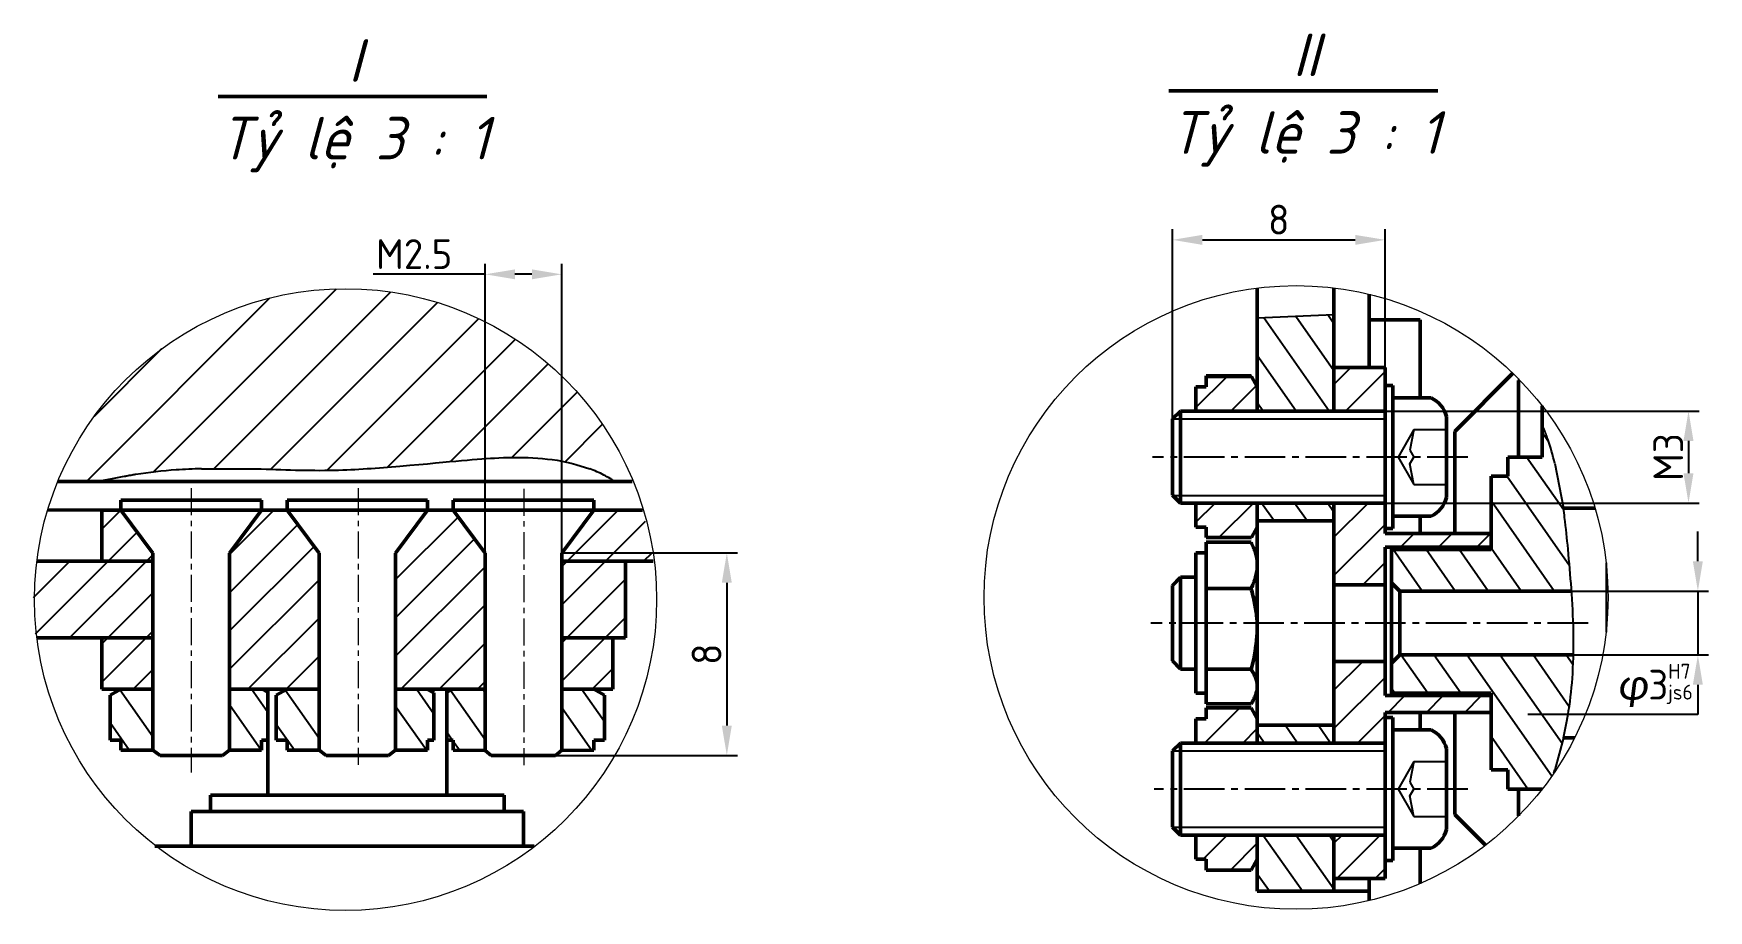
# Model space of a CAD drawing. Header units: millimetres. Extents: x 1895 to 3084, y 1125 to 1966.
# Drawn here: x 2509.4 to 2706, y 1430.8 to 1533.8 of the extents above; entities that cross this region are included whole.
import ezdxf

# ---------------------------------------------------------------- set-up
doc = ezdxf.new("R2010")
doc.units = ezdxf.units.MM
doc.header["$LTSCALE"] = 0.25
doc.linetypes.add('CENTER2', pattern=[28.575, 19.05, -3.175, 3.175, -3.175])
doc.linetypes.add('CENTERX2', pattern=[20.32, 12.7, -2.54, 2.54, -2.54])
doc.layers.get('0').update_dxf_attribs({"lineweight": 25})
doc.layers.get('DEFPOINTS').update_dxf_attribs({"color": 6, "lineweight": 25})
for name, color, linetype, lineweight in [('CB', 171, 'Continuous', 50), ('Duong_manh', 3, 'Continuous', 25), ('net dam', 7, 'Continuous', 50), ('TAM', 1, 'CENTER2', 25)]:
    doc.layers.add(name, color=color, linetype=linetype, lineweight=lineweight)
doc.styles.add('Sample', font='', dxfattribs={"height": 3.5})
doc.styles.get("Standard").update_dxf_attribs({"font": 'arial.ttf'})
doc.styles.add('TCVN', font='', dxfattribs={"height": 3.5})
doc.styles.get('Sample').set_extended_font_data('TCVN 7284', italic=True)
doc.styles.get('TCVN').set_extended_font_data('TCVN 7284', italic=True)
doc.dimstyles.new('ISO_35', dxfattribs={"dimtxt": 3.5, "dimasz": 3.5, "dimexe": 1.25, "dimexo": 0, "dimtad": 1, "dimtoh": 1, "dimtxsty": 'Sample', "dimcen": 0, "dimclrd": 3, "dimclre": 3, "dimclrt": 2, "dimadec": 0, "dimazin": 0, "dimtfac": 1, "dimtmove": 0, "dimatfit": 3, "dimfxl": 1, "dimlwd": 25, "dimlwe": 25, "dimarcsym": 0})
pattern_1 = [(125, (-20.588, -49.5543), (-2.6008077, -1.8211052), [])]
pattern_2 = [(45, (-20.588, -49.5543), (-2.245064, 2.245064), [])]
pattern_3 = [(45, (-127.9742, 172.7575), (-2.245064, 2.245064), [])]

# ---------------------------------------------------------------- blocks, each defined once
blk = doc.blocks.new('*D177')
at = {"layer": 'DEFPOINTS', "color": 0, "transparency": 16777216}
for p in [(2668.04, 1489.45), (2668.04, 1478.65), (2703.67, 1478.65)]:
    blk.add_point(p, dxfattribs=at)
at = {"layer": 'Duong_manh', "color": 3, "linetype": 'Continuous', "lineweight": 25, "transparency": 16777216}
for p, q in [((2668.04, 1489.45), (2704.92, 1489.45)), ((2703.67, 1485.95), (2703.67, 1482.15)), ((2668.04, 1478.65), (2704.92, 1478.65))]:
    blk.add_line(p, q, dxfattribs=at)
at = {"layer": 'Duong_manh', "color": 3, "transparency": 16777216}
for points in [[(2703.08, 1485.95), (2704.25, 1485.95), (2703.67, 1489.45)], [(2703.08, 1482.15), (2704.25, 1482.15), (2703.67, 1478.65)]]:
    blk.add_solid(points, dxfattribs=at)
at = {"layer": 'Duong_manh', "color": 2, "transparency": 16777216, "insert": (2701.29, 1484.05), "char_height": 3.5, "attachment_point": 5, "rotation": 90, "style": 'Sample'}
blk.add_mtext('{\\fTCVN 7284|b0|i0|c0|p34;M3}', dxfattribs=at)
blk = doc.blocks.new('*D183')
at = {"layer": 'DEFPOINTS', "color": 0, "transparency": 16777216}
for p in [(2562.38, 1505.51), (2562.38, 1472.78), (2571.38, 1472.78)]:
    blk.add_point(p, dxfattribs=at)
at = {"layer": 'Duong_manh', "color": 3, "linetype": 'Continuous', "lineweight": 25, "transparency": 16777216}
for p, q in [((2562.38, 1472.78), (2562.38, 1506.76)), ((2571.38, 1472.78), (2571.38, 1506.76)), ((2562.38, 1505.51), (2549.23, 1505.51)), ((2567.88, 1505.51), (2565.88, 1505.51))]:
    blk.add_line(p, q, dxfattribs=at)
at = {"layer": 'Duong_manh', "color": 3, "transparency": 16777216}
for points in [[(2565.88, 1506.09), (2565.88, 1504.93), (2562.38, 1505.51)], [(2567.88, 1506.09), (2567.88, 1504.93), (2571.38, 1505.51)]]:
    blk.add_solid(points, dxfattribs=at)
at = {"layer": 'Duong_manh', "color": 2, "transparency": 16777216, "insert": (2554.05, 1507.89), "char_height": 3.5, "attachment_point": 5, "style": 'Sample'}
blk.add_mtext('{\\fTCVN 7284|b0|i0|c0|p34;M2.5}', dxfattribs=at)
blk = doc.blocks.new('*D201')
at = {"layer": 'DEFPOINTS', "color": 0, "transparency": 16777216}
for p in [(2571.38, 1472.78), (2570.65, 1449.01), (2590.76, 1449.01)]:
    blk.add_point(p, dxfattribs=at)
at = {"layer": 'Duong_manh', "color": 3, "linetype": 'Continuous', "lineweight": 25, "transparency": 16777216}
for p, q in [((2571.38, 1472.78), (2592.01, 1472.78)), ((2590.76, 1469.28), (2590.76, 1452.51)), ((2570.65, 1449.01), (2592.01, 1449.01))]:
    blk.add_line(p, q, dxfattribs=at)
at = {"layer": 'Duong_manh', "color": 3, "transparency": 16777216}
for points in [[(2590.17, 1469.28), (2591.34, 1469.28), (2590.76, 1472.78)], [(2590.17, 1452.51), (2591.34, 1452.51), (2590.76, 1449.01)]]:
    blk.add_solid(points, dxfattribs=at)
at = {"layer": 'Duong_manh', "color": 2, "transparency": 16777216, "insert": (2588.38, 1460.89), "char_height": 3.5, "attachment_point": 5, "rotation": 90, "style": 'Sample'}
blk.add_mtext('{\\fTCVN 7284|b0|i0|c0|p34;8}', dxfattribs=at)
blk = doc.blocks.new('*D202')
at = {"layer": 'DEFPOINTS', "color": 0, "transparency": 16777216}
for p in [(2668.04, 1509.56), (2668.04, 1489.45), (2643.09, 1488.53)]:
    blk.add_point(p, dxfattribs=at)
at = {"layer": 'Duong_manh', "color": 3, "linetype": 'Continuous', "lineweight": 25, "transparency": 16777216}
for p, q in [((2643.09, 1488.53), (2643.09, 1510.81)), ((2668.04, 1489.45), (2668.04, 1510.81)), ((2646.59, 1509.56), (2664.54, 1509.56))]:
    blk.add_line(p, q, dxfattribs=at)
at = {"layer": 'Duong_manh', "color": 3, "transparency": 16777216}
for points in [[(2646.59, 1510.14), (2646.59, 1508.97), (2643.09, 1509.56)], [(2664.54, 1510.14), (2664.54, 1508.97), (2668.04, 1509.56)]]:
    blk.add_solid(points, dxfattribs=at)
at = {"layer": 'Duong_manh', "color": 2, "transparency": 16777216, "insert": (2655.56, 1511.93), "char_height": 3.5, "attachment_point": 5, "style": 'Sample'}
blk.add_mtext('{\\fTCVN 7284|b0|i0|c0|p34;8}', dxfattribs=at)
blk = doc.blocks.new('*D219')
at = {"layer": 'DEFPOINTS', "color": 0, "transparency": 16777216}
for p in [(2669.77, 1468.3), (2669.77, 1460.8), (2704.77, 1460.8)]:
    blk.add_point(p, dxfattribs=at)
at = {"layer": 'Duong_manh', "color": 3, "linetype": 'Continuous', "lineweight": 25, "transparency": 16777216}
for p, q in [((2704.77, 1471.8), (2704.77, 1475.3)), ((2669.77, 1468.3), (2706.02, 1468.3)), ((2704.77, 1468.3), (2704.77, 1460.8)), ((2669.77, 1460.8), (2706.02, 1460.8)), ((2704.77, 1457.3), (2704.77, 1453.8)), ((2704.77, 1453.8), (2684.8, 1453.8))]:
    blk.add_line(p, q, dxfattribs=at)
at = {"layer": 'Duong_manh', "color": 3, "transparency": 16777216}
for points in [[(2704.18, 1471.8), (2705.35, 1471.8), (2704.77, 1468.3)], [(2704.18, 1457.3), (2705.35, 1457.3), (2704.77, 1460.8)]]:
    blk.add_solid(points, dxfattribs=at)
at = {"layer": 'Duong_manh', "color": 2, "transparency": 16777216, "insert": (2694.47, 1457.22), "char_height": 3.5, "attachment_point": 5, "style": 'Sample'}
blk.add_mtext('{\\fTCVN 7284|b0|i0|c0|p34;     \\fCalibri|b0|i1|c0|p34;ɸ\\fTCVN 7284|b0|i0|c0|p34;3\\H0.5x;\\SH7^ js6;}', dxfattribs=at)

msp = doc.modelspace()

# ---------------------------------------------------------------- hatches: boundary and pattern name
h = msp.add_hatch()
h.set_pattern_fill('ANSI31', color=256, scale=1.5)
h.set_pattern_definition([(45, (-4193.3842, -3537.2374), (-3.367596, 3.367596), [])])
edge = h.paths.add_edge_path()
edge.add_spline(control_points=[(2535.528, 1482.679), (2538.586, 1482.557), (2542.662, 1482.394), (2546.73, 1482.581), (2547.746, 1482.64)], knot_values=[0, 0, 0, 0, 0.544392, 0.7256523, 0.7256523, 0.7256523, 0.7256523], degree=3, periodic=0)
edge.add_line((2547.746, 1482.64), (2557.248, 1502.048))
edge.add_arc((2545.997, 1467.304), 36.52, 72.05633, 157.67545)
edge.add_line((2512.214, 1481.176), (2516.857, 1481.176))
edge.add_spline(control_points=[(2516.857, 1481.176), (2520.185, 1481.781), (2520.235, 1481.791), (2520.373, 1481.82), (2520.628, 1481.871), (2520.979, 1481.938), (2521.242, 1481.983), (2521.384, 1482.008)], knot_values=[0, 0, 0, 0, 0.0117914, 0.1252942, 0.3453998, 0.6477704, 1, 1, 1, 1], degree=3, periodic=0)
edge.add_spline(control_points=[(2521.384, 1482.008), (2522.951, 1482.217), (2525.511, 1482.558), (2528.091, 1482.642), (2529.091, 1482.675)], knot_values=[0, 0, 0, 0, 0.6123242, 1, 1, 1, 1], degree=3, periodic=0)
edge.add_line((2529.091, 1482.675), (2535.626, 1482.675))
edge = h.paths.add_edge_path()
edge.add_spline(control_points=[(2552.359, 1482.971), (2558.829, 1483.555), (2564.397, 1484.183), (2570.121, 1483.983), (2573.05, 1483.192)], knot_values=[0, 0, 0, 0, 0.4585718, 0.9976599, 0.9976599, 0.9976599, 0.9976599], degree=3, periodic=0)
edge.add_line((2573.05, 1483.192), (2574.659, 1482.675))
edge.add_spline(control_points=[(2574.659, 1482.675), (2575.219, 1482.444), (2575.873, 1482.174), (2576.496, 1481.842), (2576.585, 1481.793)], knot_values=[0.3597981, 0.3597981, 0.3597981, 0.3597981, 0.908266, 1, 1, 1, 1], degree=3, periodic=0)
edge.add_line((2576.585, 1481.793), (2578.244, 1484.446))
edge.add_arc((2545.997, 1467.304), 36.52, 27.99331, 72.05633)
edge.add_line((2557.248, 1502.048), (2547.746, 1482.64))
edge.add_spline(control_points=[(2547.746, 1482.64), (2549.284, 1482.731), (2550.821, 1482.851), (2552.359, 1482.971)], knot_values=[0.7256523, 0.7256523, 0.7256523, 0.7256523, 1, 1, 1, 1], degree=3, periodic=0)
h = msp.add_hatch()
h.set_pattern_fill('ANSI31', color=256, angle=80)
h.set_pattern_definition(pattern_1)
h.paths.add_polyline_path([(2662.042, 1494.549), (2662.042, 1500.769), (2653.042, 1500.366), (2653.042, 1489.449), (2662.042, 1489.449)])
h.paths.add_polyline_path([(2662.042, 1439.649), (2653.042, 1439.649), (2653.042, 1436.799), (2653.042, 1433.049), (2662.042, 1433.049)])
h.paths.add_polyline_path([(2662.042, 1452.549), (2653.042, 1452.549), (2653.042, 1450.449), (2662.042, 1450.449)])
h.paths.add_polyline_path([(2662.042, 1478.649), (2653.042, 1478.649), (2653.042, 1476.549), (2662.042, 1476.549)])
h = msp.add_hatch()
h.set_pattern_fill('ANSI31', color=256)
h.set_pattern_definition(pattern_2)
h.paths.add_polyline_path([(2653.042, 1492.299), (2652.342, 1493.511), (2647.042, 1493.511), (2647.042, 1492.299), (2645.842, 1492.299), (2645.842, 1489.449), (2653.042, 1489.449)])
h.paths.add_polyline_path([(2653.042, 1478.649), (2645.842, 1478.649), (2645.842, 1475.799), (2647.042, 1475.799), (2647.042, 1474.587), (2652.342, 1474.587), (2653.042, 1475.799)])
h.paths.add_polyline_path([(2653.042, 1453.299), (2652.305, 1454.575), (2647.042, 1454.575), (2647.042, 1453.299), (2645.842, 1453.299), (2645.842, 1450.449), (2653.042, 1450.449)])
h.paths.add_polyline_path([(2653.042, 1436.799), (2653.042, 1439.649), (2645.842, 1439.649), (2645.842, 1436.799), (2647.042, 1436.799), (2647.042, 1435.523), (2652.305, 1435.523)])
h = msp.add_hatch()
h.set_pattern_fill('ANSI31', color=256)
h.set_pattern_definition(pattern_2)
h.paths.add_polyline_path([(2668.042, 1492.449), (2668.042, 1494.549), (2662.042, 1494.549), (2662.042, 1489.449), (2668.042, 1489.449)])
h.paths.add_polyline_path([(2668.042, 1439.649), (2662.042, 1439.649), (2662.042, 1434.549), (2668.042, 1434.549)])
h.paths.add_polyline_path([(2668.042, 1473.188), (2668.042, 1473.445), (2680.492, 1473.445), (2680.492, 1475.049), (2668.042, 1475.049), (2668.042, 1478.649), (2662.042, 1478.649), (2662.042, 1469.049), (2668.042, 1469.049)])
h.paths.add_polyline_path([(2680.492, 1456.02), (2668.042, 1456.02), (2668.042, 1460.049), (2662.042, 1460.049), (2662.042, 1450.449), (2668.042, 1450.449), (2668.042, 1453.449), (2668.042, 1454.049), (2680.492, 1454.049)])
h = msp.add_hatch()
h.set_pattern_fill('ANSI31', color=256, angle=80)
h.set_pattern_definition(pattern_1)
edge = h.paths.add_edge_path()
edge.add_line((2669.767, 1460.799), (2668.792, 1459.824))
edge.add_line((2668.792, 1459.824), (2668.792, 1456.299))
edge.add_line((2668.792, 1456.299), (2680.492, 1456.299))
edge.add_line((2680.492, 1456.299), (2680.492, 1447.299))
edge.add_line((2680.492, 1447.299), (2682.442, 1447.299))
edge.add_line((2682.442, 1447.299), (2682.442, 1445.049))
edge.add_line((2682.442, 1445.049), (2686.489, 1445.049))
edge.add_arc((2657.591, 1467.556), 36.629, 322.08799, 325.71564)
edge.add_line((2687.856, 1446.923), (2687.992, 1447.304))
edge.add_line((2687.992, 1447.304), (2688.997, 1451.049))
edge.add_spline(control_points=[(2688.997, 1451.049), (2689.212, 1452.111), (2689.718, 1454.612), (2690.054, 1457.879), (2690.147, 1460.072), (2690.165, 1460.799)], knot_values=[0, 0, 0, 0, 0.1197368, 0.2819739, 0.3623437, 0.3623437, 0.3623437, 0.3623437], degree=3, periodic=0)
edge.add_line((2690.165, 1460.799), (2669.767, 1460.799))
edge = h.paths.add_edge_path()
edge.add_spline(control_points=[(2689.942, 1468.299), (2689.935, 1468.401), (2689.817, 1470.044), (2689.565, 1472.924), (2689.248, 1476.072), (2689.03, 1477.677), (2688.98, 1478.049)], knot_values=[0.6389123, 0.6389123, 0.6389123, 0.6389123, 0.6501979, 0.8209577, 0.9585174, 1, 1, 1, 1], degree=3, periodic=0)
edge.add_line((2688.98, 1478.049), (2687.992, 1483.285))
edge.add_spline(control_points=[(2687.992, 1483.285), (2687.73, 1484.252), (2687.411, 1485.435), (2686.915, 1486.812), (2686.72, 1487.316), (2686.579, 1487.66), (2686.523, 1487.794), (2686.497, 1487.857), (2686.492, 1487.869)], knot_values=[0, 0, 0, 0, 0.6220857, 0.7608023, 0.9097308, 0.9577574, 0.9919357, 1, 1, 1, 1], degree=3, periodic=0)
edge.add_line((2686.492, 1487.869), (2686.492, 1484.049))
edge.add_line((2686.492, 1484.049), (2682.442, 1484.049))
edge.add_line((2682.442, 1484.049), (2682.442, 1481.799))
edge.add_line((2682.442, 1481.799), (2680.492, 1481.799))
edge.add_line((2680.492, 1481.799), (2680.492, 1473.445))
edge.add_line((2680.492, 1473.445), (2680.492, 1473.188))
edge.add_line((2680.492, 1473.188), (2668.792, 1473.188))
edge.add_line((2668.792, 1473.188), (2668.792, 1469.274))
edge.add_line((2668.792, 1469.274), (2669.767, 1468.299))
edge.add_line((2669.767, 1468.299), (2689.942, 1468.299))
h = msp.add_hatch()
h.set_pattern_fill('ANSI31', color=256)
h.set_pattern_definition(pattern_3)
h.paths.add_polyline_path([(2523.377, 1472.776), (2519.627, 1477.8), (2517.377, 1477.8), (2517.377, 1471.8), (2509.635, 1471.8, 0.0308973), (2509.357, 1467.299, 0.0308651), (2509.635, 1462.803), (2517.377, 1462.8), (2523.377, 1462.8)])
h.paths.add_polyline_path([(2542.877, 1472.776), (2539.127, 1477.8), (2536.127, 1477.8), (2532.377, 1472.776), (2532.377, 1456.8), (2539.127, 1456.8), (2542.877, 1456.8)])
h.paths.add_polyline_path([(2562.377, 1472.776), (2558.627, 1477.8), (2555.627, 1477.8), (2551.877, 1472.776), (2551.877, 1456.8), (2555.627, 1456.8), (2562.377, 1456.8)])
h.paths.add_polyline_path([(2578.877, 1471.8), (2575.081, 1471.8), (2571.377, 1471.8), (2571.377, 1462.8), (2575.241, 1462.8), (2578.877, 1462.8)])
h.paths.add_polyline_path([(2577.377, 1462.8), (2575.241, 1462.8), (2571.377, 1462.8), (2571.377, 1456.8), (2577.377, 1456.8)])
h.paths.add_polyline_path([(2580.855, 1477.8), (2575.127, 1477.8), (2571.377, 1472.776), (2571.377, 1471.8), (2575.081, 1471.8), (2578.877, 1471.8), (2582.119, 1471.8, 0.0420487)])
h = msp.add_hatch()
h.set_pattern_fill('ANSI31', color=256)
h.set_pattern_definition(pattern_3)
h.paths.add_polyline_path([(2517.377, 1462.8), (2517.377, 1456.8), (2523.377, 1456.8), (2523.377, 1462.8)])
h = msp.add_hatch()
h.set_pattern_fill('ANSI31', color=256, angle=80)
h.set_pattern_definition([(125, (-127.9742, 172.7575), (-2.6008077, -1.8211052), [])])
h.paths.add_polyline_path([(2523.377, 1456.8), (2519.627, 1456.8), (2518.351, 1456.063), (2518.351, 1450.8), (2519.627, 1450.8), (2519.627, 1449.6), (2523.377, 1449.6)])
h.paths.add_polyline_path([(2536.877, 1456.367), (2536.127, 1456.8), (2532.377, 1456.8), (2532.377, 1449.6), (2536.127, 1449.6), (2536.127, 1450.8), (2536.877, 1450.8)])
h.paths.add_polyline_path([(2542.877, 1456.8), (2539.127, 1456.8), (2537.851, 1456.063), (2537.851, 1450.8), (2539.127, 1450.8), (2539.127, 1449.6), (2542.877, 1449.6)])
h.paths.add_polyline_path([(2556.377, 1456.367), (2555.627, 1456.8), (2551.877, 1456.8), (2551.877, 1456.8), (2551.877, 1449.6), (2555.627, 1449.6), (2555.627, 1450.8), (2556.377, 1450.8)])
h.paths.add_polyline_path([(2562.377, 1456.8), (2558.627, 1456.8), (2557.877, 1456.367), (2557.877, 1450.8), (2558.627, 1450.8), (2558.627, 1449.6), (2562.377, 1449.6), (2562.377, 1449.676)])
h.paths.add_polyline_path([(2576.403, 1456.063), (2575.127, 1456.8), (2571.377, 1456.8), (2571.377, 1449.6), (2575.127, 1449.6), (2575.127, 1450.8), (2576.403, 1450.8)])

# ---------------------------------------------------------------- linework, layer by layer
at = {"lineweight": 50}
for p, q in [((2531.026, 1526.416), (2562.599, 1526.416)), ((2642.66, 1527.08), (2674.233, 1527.08))]:
    msp.add_line(p, q, dxfattribs=at)
at = {"color": 7, "linetype": 'Continuous', "lineweight": 25}
for p, q in [((2662.042, 1500.769), (2653.042, 1500.366)), ((2652.342, 1493.511), (2652.305, 1493.575)), ((2662.042, 1489.449), (2662.042, 1494.549)), ((2683.709, 1493.237), (2683.727, 1493.049)), ((2686.492, 1490.059), (2686.492, 1490.049)), ((2686.492, 1490.049), (2686.493, 1490.058)), ((2687.992, 1483.285), (2688.98, 1478.049)), ((2662.042, 1478.649), (2662.042, 1476.549)), ((2693.992, 1471.636), (2693.992, 1463.476)), ((2536.127, 1456.8), (2536.877, 1456.367)), ((2557.877, 1456.367), (2558.627, 1456.8)), ((2662.042, 1452.549), (2662.042, 1450.449)), ((2688.997, 1451.049), (2687.992, 1447.304)), ((2687.856, 1446.923), (2687.992, 1447.304)), ((2653.042, 1439.649), (2653.042, 1436.799)), ((2652.305, 1435.523), (2652.305, 1435.523))]:
    msp.add_line(p, q, dxfattribs=at)
at = {"linetype": 'Continuous'}
for p, q in [((2573.05, 1483.192), (2574.659, 1482.675)), ((2529.091, 1482.675), (2535.716, 1482.675))]:
    msp.add_line(p, q, dxfattribs=at)
at = {"color": 7, "linetype": 'Continuous', "lineweight": 18}
for centre, radius in [((2545.997, 1467.304), 36.52), ((2657.591, 1467.556), 36.629)]:
    msp.add_circle(centre, radius, dxfattribs=at)
at = {"color": 7, "linetype": 'Continuous', "lineweight": 25}
for points, knots in [([(2687.992, 1483.285), (2687.73, 1484.252), (2687.411, 1485.435), (2686.915, 1486.812), (2686.72, 1487.316), (2686.579, 1487.66), (2686.523, 1487.794), (2686.497, 1487.857), (2686.492, 1487.869)], [0, 0, 0, 0, 0.6220857, 0.7608023, 0.9097308, 0.9577574, 0.9919357, 1, 1, 1, 1]), ([(2688.997, 1451.049), (2689.212, 1452.111), (2689.718, 1454.612), (2690.151, 1458.815), (2690.23, 1463.618), (2689.953, 1468.488), (2689.565, 1472.924), (2689.248, 1476.072), (2689.03, 1477.677), (2688.98, 1478.049)], [0, 0, 0, 0, 0.1197368, 0.2819739, 0.4662383, 0.6501979, 0.8209577, 0.9585174, 1, 1, 1, 1])]:
    msp.add_open_spline(points, degree=3, knots=knots, dxfattribs=at)
at = {"linetype": 'Continuous'}
for points, knots in [([(2535.528, 1482.679), (2538.586, 1482.557), (2544.203, 1482.333), (2549.806, 1482.772), (2552.359, 1482.971)], [0, 0, 0, 0, 0.544392, 1, 1, 1, 1]), ([(2552.359, 1482.971), (2558.829, 1483.555), (2564.397, 1484.183), (2570.134, 1483.982), (2573.075, 1483.185), (2573.088, 1483.182)], [0, 0, 0, 0, 0.4585718, 0.9976599, 1, 1, 1, 1]), ([(2521.384, 1482.008), (2521.242, 1481.983), (2520.979, 1481.938), (2520.628, 1481.871), (2520.373, 1481.82), (2520.235, 1481.791), (2520.185, 1481.781), (2516.857, 1481.176)], [0, 0, 0, 0, 0.3522296, 0.6546002, 0.8747058, 0.9882086, 1, 1, 1, 1]), ([(2529.091, 1482.675), (2528.091, 1482.642), (2525.511, 1482.558), (2522.951, 1482.217), (2521.384, 1482.008)], [0, 0, 0, 0, 0.38767585, 1, 1, 1, 1]), ([(2577.602, 1481.175), (2577.583, 1481.188), (2577.513, 1481.234), (2577.33, 1481.353), (2576.927, 1481.603), (2576.038, 1482.105), (2575.219, 1482.444), (2574.659, 1482.675)], [0, 0, 0, 0, 0.0210318, 0.0759459, 0.1978924, 0.4515321, 1, 1, 1, 1])]:
    msp.add_open_spline(points, degree=3, knots=knots, dxfattribs=at)
at = {"layer": 'CB', "linetype": 'Continuous'}
for p, q in [((2653.042, 1500.366), (2653.042, 1503.901)), ((2662.042, 1500.769), (2662.042, 1503.913)), ((2666.177, 1503.164), (2666.177, 1494.549)), ((2662.042, 1500.769), (2662.042, 1489.449)), ((2653.042, 1489.449), (2653.042, 1500.366)), ((2666.177, 1500.174), (2672.177, 1500.174)), ((2672.177, 1500.174), (2672.177, 1494.174)), ((2647.042, 1493.575), (2652.305, 1493.575)), ((2647.042, 1493.575), (2647.042, 1493.511)), ((2647.042, 1493.511), (2647.042, 1492.299)), ((2652.342, 1493.511), (2647.042, 1493.511)), ((2653.042, 1492.299), (2652.342, 1493.511)), ((2662.042, 1494.549), (2668.042, 1494.549)), ((2668.042, 1489.449), (2668.042, 1494.549)), ((2672.177, 1490.995), (2672.177, 1494.174)), ((2683.059, 1493.881), (2676.227, 1487.049)), ((2683.727, 1493.049), (2683.727, 1484.049)), ((2645.842, 1492.299), (2647.042, 1492.299)), ((2645.842, 1492.299), (2645.842, 1489.449)), ((2673.442, 1490.995), (2668.955, 1490.995)), ((2644.042, 1489.449), (2644.042, 1478.649)), ((2668.042, 1489.449), (2644.042, 1489.449)), ((2675.242, 1488.249), (2675.242, 1488.801)), ((2686.492, 1487.869), (2686.492, 1490.049)), ((2675.242, 1479.849), (2675.242, 1488.249)), ((2676.227, 1475.049), (2676.227, 1487.049)), ((2686.492, 1487.869), (2686.492, 1484.049)), ((2686.492, 1484.049), (2682.442, 1484.049)), ((2682.442, 1484.049), (2682.442, 1481.799)), ((2512.214, 1481.176), (2577.602, 1481.175)), ((2577.602, 1481.175), (2579.658, 1481.175)), ((2682.442, 1481.799), (2680.492, 1481.799)), ((2680.492, 1481.799), (2680.492, 1473.445)), ((2519.627, 1477.8), (2519.627, 1479)), ((2519.627, 1479), (2525.787, 1479)), ((2525.787, 1479), (2527.002, 1479)), ((2527.916, 1479), (2529.409, 1479)), ((2529.409, 1479), (2529.774, 1479)), ((2529.967, 1479), (2529.774, 1479)), ((2529.967, 1479), (2536.127, 1479)), ((2536.127, 1479), (2536.127, 1477.8)), ((2539.127, 1479), (2539.127, 1477.8)), ((2539.127, 1479), (2554.284, 1479)), ((2554.284, 1479), (2555.627, 1479)), ((2555.627, 1477.8), (2555.627, 1479)), ((2558.627, 1477.8), (2558.627, 1479)), ((2558.627, 1479), (2564.787, 1479)), ((2564.787, 1479), (2566.002, 1479)), ((2566.916, 1479), (2566.002, 1479)), ((2566.916, 1479), (2568.409, 1479)), ((2568.409, 1479), (2568.774, 1479)), ((2568.967, 1479), (2568.774, 1479)), ((2568.967, 1479), (2575.127, 1479)), ((2575.127, 1479), (2575.127, 1477.8)), ((2675.242, 1479.297), (2675.242, 1479.849)), ((2517.377, 1477.8), (2517.377, 1471.8)), ((2517.377, 1477.8), (2520.377, 1477.8)), ((2521.877, 1477.8), (2520.377, 1477.8)), ((2521.877, 1477.8), (2524.877, 1477.8)), ((2524.877, 1477.8), (2530.877, 1477.8)), ((2530.877, 1477.8), (2580.855, 1477.8)), ((2644.042, 1478.649), (2668.042, 1478.649)), ((2653.042, 1476.549), (2653.042, 1478.649)), ((2653.042, 1478.649), (2653.042, 1475.799)), ((2662.042, 1469.049), (2662.042, 1478.649)), ((2668.042, 1475.049), (2668.042, 1478.649)), ((2668.042, 1478.649), (2668.042, 1475.649)), ((2673.442, 1477.103), (2668.955, 1477.103)), ((2672.177, 1475.049), (2672.177, 1477.103)), ((2692.685, 1478.049), (2688.98, 1478.049)), ((2647.042, 1475.799), (2645.842, 1475.799)), ((2647.042, 1475.799), (2647.042, 1474.587)), ((2652.342, 1474.587), (2653.042, 1475.799)), ((2662.042, 1476.549), (2653.042, 1476.549)), ((2653.042, 1475.799), (2653.042, 1467.228)), ((2668.042, 1475.049), (2680.492, 1475.049)), ((2680.492, 1473.188), (2680.492, 1475.049)), ((2647.042, 1474.587), (2652.342, 1474.587)), ((2647.042, 1474.043), (2647.042, 1471.33)), ((2647.042, 1474.043), (2652.305, 1474.043)), ((2668.042, 1469.049), (2668.042, 1473.188)), ((2668.792, 1473.445), (2668.792, 1469.274)), ((2523.377, 1471.8), (2517.377, 1471.8)), ((2575.081, 1471.8), (2582.119, 1471.8)), ((2578.877, 1471.8), (2578.877, 1462.8)), ((2647.042, 1472.799), (2645.842, 1472.799)), ((2645.842, 1472.799), (2645.842, 1463.87)), ((2647.042, 1471.33), (2647.042, 1468.617)), ((2645.842, 1469.949), (2644.042, 1469.949)), ((2644.042, 1460.168), (2644.042, 1469.949)), ((2662.042, 1460.049), (2662.042, 1469.049)), ((2662.042, 1469.049), (2668.042, 1469.049)), ((2668.042, 1460.049), (2668.042, 1469.049)), ((2669.767, 1468.299), (2668.792, 1469.274)), ((2668.792, 1459.824), (2668.792, 1469.274)), ((2647.042, 1468.617), (2652.305, 1468.617)), ((2647.042, 1468.617), (2647.042, 1463.87)), ((2653.042, 1467.228), (2653.042, 1463.87)), ((2689.942, 1468.299), (2669.767, 1468.299)), ((2669.767, 1468.299), (2669.767, 1460.799)), ((2645.842, 1463.87), (2645.842, 1456.299)), ((2647.042, 1463.87), (2647.042, 1459.123)), ((2653.042, 1463.87), (2653.042, 1461.87)), ((2517.377, 1462.8), (2517.377, 1456.8)), ((2578.877, 1462.8), (2575.241, 1462.8)), ((2577.377, 1456.8), (2577.377, 1462.8)), ((2653.042, 1461.87), (2653.042, 1453.299)), ((2644.042, 1459.149), (2644.042, 1460.168)), ((2668.042, 1460.049), (2662.042, 1460.049)), ((2662.042, 1450.449), (2662.042, 1460.049)), ((2668.042, 1456.02), (2668.042, 1460.049)), ((2668.792, 1459.824), (2669.767, 1460.799)), ((2668.792, 1459.824), (2668.792, 1456.299)), ((2669.767, 1460.799), (2690.166, 1460.799)), ((2644.042, 1459.149), (2645.842, 1459.149)), ((2647.042, 1459.123), (2652.305, 1459.123)), ((2647.042, 1459.123), (2647.042, 1457.089)), ((2518.351, 1456.063), (2519.627, 1456.8)), ((2518.351, 1450.8), (2518.351, 1456.063)), ((2539.127, 1456.8), (2532.377, 1456.8)), ((2536.877, 1456.8), (2536.877, 1444.35)), ((2537.851, 1456.063), (2539.127, 1456.8)), ((2537.851, 1450.8), (2537.851, 1456.063)), ((2555.627, 1456.8), (2556.377, 1456.367)), ((2557.877, 1444.35), (2557.877, 1456.8)), ((2562.377, 1449.589), (2562.377, 1456.8)), ((2571.377, 1456.8), (2571.377, 1449.589)), ((2575.127, 1456.8), (2576.403, 1456.063)), ((2576.403, 1450.8), (2576.403, 1456.063)), ((2645.842, 1456.299), (2647.042, 1456.299)), ((2647.042, 1457.089), (2647.042, 1455.055)), ((2680.492, 1456.02), (2668.042, 1456.02)), ((2668.792, 1456.299), (2680.492, 1456.299)), ((2668.792, 1456.02), (2668.792, 1456.299)), ((2680.492, 1456.299), (2680.492, 1447.299)), ((2647.042, 1455.055), (2652.305, 1455.055)), ((2647.042, 1454.575), (2647.042, 1453.299)), ((2652.305, 1454.575), (2647.042, 1454.575)), ((2653.042, 1453.299), (2652.305, 1454.575)), ((2680.492, 1454.049), (2668.042, 1454.049)), ((2668.042, 1450.449), (2668.042, 1454.049)), ((2668.042, 1453.449), (2668.042, 1450.449)), ((2672.177, 1451.995), (2672.177, 1454.049)), ((2676.227, 1442.049), (2676.227, 1454.049)), ((2645.842, 1453.299), (2647.042, 1453.299)), ((2645.842, 1453.299), (2645.842, 1450.449)), ((2653.042, 1453.299), (2653.042, 1450.449)), ((2653.042, 1452.549), (2662.042, 1452.549)), ((2653.042, 1450.449), (2653.042, 1452.549)), ((2673.442, 1451.995), (2668.955, 1451.995)), ((2519.627, 1450.8), (2518.351, 1450.8)), ((2519.627, 1450.8), (2519.627, 1449.6)), ((2523.377, 1449.6), (2519.627, 1449.6)), ((2523.377, 1449.6), (2524.218, 1449)), ((2536.127, 1449.6), (2536.127, 1450.8)), ((2536.877, 1450.8), (2536.127, 1450.8)), ((2539.127, 1450.8), (2537.851, 1450.8)), ((2539.127, 1450.8), (2539.127, 1449.6)), ((2542.877, 1449.6), (2539.127, 1449.6)), ((2542.877, 1449.6), (2543.718, 1449)), ((2551.035, 1449), (2551.877, 1449.6)), ((2555.627, 1449.6), (2555.627, 1450.8)), ((2556.377, 1450.8), (2555.627, 1450.8)), ((2558.627, 1450.8), (2557.877, 1450.8)), ((2558.627, 1450.8), (2558.627, 1449.6)), ((2562.377, 1449.676), (2562.377, 1449.6)), ((2571.377, 1449.6), (2571.377, 1449.676)), ((2575.127, 1449.6), (2575.127, 1450.8)), ((2576.403, 1450.8), (2575.127, 1450.8)), ((2644.042, 1450.449), (2644.042, 1439.649)), ((2668.042, 1450.449), (2644.042, 1450.449)), ((2675.242, 1449.249), (2675.242, 1449.801)), ((2688.997, 1451.049), (2690.29, 1451.049)), ((2531.535, 1449), (2524.218, 1449)), ((2551.035, 1449), (2543.718, 1449)), ((2675.242, 1440.849), (2675.242, 1449.249)), ((2680.492, 1447.299), (2682.442, 1447.299)), ((2682.442, 1447.299), (2682.442, 1445.049)), ((2530.127, 1444.35), (2530.127, 1442.4)), ((2564.627, 1444.35), (2530.127, 1444.35)), ((2564.627, 1442.4), (2564.627, 1444.35)), ((2682.442, 1445.049), (2686.489, 1445.049)), ((2683.727, 1445.049), (2683.727, 1441.893)), ((2527.877, 1442.4), (2527.877, 1438.35)), ((2566.877, 1442.4), (2527.877, 1442.4)), ((2566.877, 1438.35), (2566.877, 1442.4)), ((2679.827, 1438.449), (2676.227, 1442.049)), ((2644.042, 1439.649), (2668.042, 1439.649)), ((2645.842, 1439.649), (2645.842, 1436.799)), ((2653.042, 1433.049), (2653.042, 1439.649)), ((2662.042, 1439.649), (2662.042, 1433.049)), ((2662.042, 1434.549), (2662.042, 1439.649)), ((2668.042, 1434.549), (2668.042, 1439.649)), ((2668.042, 1439.649), (2668.042, 1436.649)), ((2675.242, 1440.297), (2675.242, 1440.849)), ((2568.139, 1438.35), (2523.615, 1438.35)), ((2673.442, 1438.103), (2668.955, 1438.103)), ((2672.177, 1433.957), (2672.177, 1438.103)), ((2647.042, 1436.799), (2645.842, 1436.799)), ((2647.042, 1436.799), (2647.042, 1435.523)), ((2652.305, 1435.523), (2653.042, 1436.799)), ((2647.042, 1435.523), (2652.305, 1435.523)), ((2647.042, 1435.523), (2652.305, 1435.523)), ((2647.042, 1435.523), (2647.042, 1435.523)), ((2668.042, 1434.549), (2662.042, 1434.549)), ((2666.177, 1434.549), (2666.177, 1431.948)), ((2653.042, 1433.049), (2662.042, 1433.049)), ((2666.177, 1433.049), (2662.042, 1433.049))]:
    msp.add_line(p, q, dxfattribs=at)
at = {"layer": 'CB'}
for p, q in [((2668.955, 1492.449), (2668.042, 1492.449)), ((2668.955, 1492.449), (2668.955, 1475.649)), ((2644.042, 1489.449), (2643.087, 1488.529)), ((2668.042, 1489.449), (2668.042, 1478.649)), ((2643.087, 1479.569), (2643.087, 1488.529)), ((2644.042, 1478.649), (2643.087, 1479.569)), ((2643.107, 1479.549), (2643.107, 1479.549)), ((2517.377, 1477.8), (2511.027, 1477.833)), ((2519.627, 1477.8), (2523.377, 1472.776)), ((2536.127, 1477.8), (2532.377, 1472.776)), ((2539.127, 1477.8), (2542.877, 1472.776)), ((2555.627, 1477.8), (2551.877, 1472.776)), ((2558.627, 1477.8), (2562.377, 1472.776)), ((2575.127, 1477.8), (2571.377, 1472.776)), ((2645.842, 1475.799), (2645.842, 1478.649)), ((2668.955, 1475.649), (2668.042, 1475.649)), ((2668.042, 1473.188), (2668.042, 1473.445)), ((2668.042, 1473.445), (2680.492, 1473.445)), ((2680.492, 1473.188), (2668.792, 1473.188)), ((2517.377, 1471.8), (2509.755, 1471.804)), ((2523.377, 1456.8), (2523.377, 1472.776)), ((2532.377, 1456.8), (2532.377, 1472.776)), ((2542.877, 1456.8), (2542.877, 1472.776)), ((2551.877, 1456.8), (2551.877, 1472.776)), ((2562.377, 1456.8), (2562.377, 1472.776)), ((2571.377, 1456.8), (2571.377, 1472.776)), ((2575.081, 1471.8), (2571.377, 1471.8)), ((2644.042, 1469.949), (2643.087, 1468.978)), ((2643.087, 1468.978), (2643.087, 1460.12)), ((2517.377, 1462.8), (2509.755, 1462.803)), ((2517.377, 1462.8), (2523.377, 1462.8)), ((2575.241, 1462.8), (2571.377, 1462.8)), ((2644.042, 1459.149), (2643.087, 1460.12)), ((2517.377, 1456.8), (2523.377, 1456.8)), ((2523.377, 1449.6), (2523.377, 1456.8)), ((2532.377, 1449.6), (2532.377, 1456.8)), ((2539.127, 1456.8), (2542.877, 1456.8)), ((2542.877, 1449.6), (2542.877, 1456.8)), ((2551.877, 1449.6), (2551.877, 1456.8)), ((2555.627, 1456.8), (2551.877, 1456.8)), ((2555.627, 1456.8), (2562.377, 1456.8)), ((2556.377, 1450.8), (2556.377, 1456.367)), ((2571.377, 1456.8), (2577.377, 1456.8)), ((2668.955, 1453.449), (2668.042, 1453.449)), ((2668.955, 1453.449), (2668.955, 1436.649)), ((2532.377, 1449.6), (2531.535, 1449)), ((2536.127, 1449.6), (2532.377, 1449.6)), ((2555.627, 1449.6), (2551.877, 1449.6)), ((2558.627, 1449.6), (2562.377, 1449.589)), ((2562.377, 1449.589), (2563.105, 1449)), ((2571.377, 1449.6), (2570.649, 1449.011)), ((2575.127, 1449.6), (2571.377, 1449.589)), ((2644.043, 1450.448), (2643.088, 1449.528)), ((2643.088, 1449.528), (2643.089, 1440.568)), ((2668.042, 1439.649), (2668.042, 1450.449)), ((2563.105, 1449), (2570.649, 1449.011)), ((2644.044, 1439.648), (2643.089, 1440.568)), ((2668.955, 1436.649), (2668.042, 1436.649))]:
    msp.add_line(p, q, dxfattribs=at)
at = {"layer": 'CB', "linetype": 'Continuous', "lineweight": 50}
msp.add_line((2527.916, 1479), (2527.002, 1479), dxfattribs=at)
at = {"layer": 'CB', "linetype": 'Continuous'}
for centre, start, end in [((2672.128, 1488.082), 13.00361, 65.72356), ((2672.128, 1480.016), 294.27644, 346.99639), ((2672.128, 1449.082), 13.00361, 65.72356), ((2672.128, 1441.016), 294.27644, 346.99639)]:
    msp.add_arc(centre, 3.196, start, end, dxfattribs=at)
for points, knots in [([(2653.042, 1471.33), (2653.041, 1471.394), (2653.034, 1471.885), (2652.863, 1472.829), (2652.495, 1473.631), (2652.305, 1474.043)], [0, 0, 0, 0, 0.068047, 0.5202535, 1, 1, 1, 1]), ([(2652.305, 1468.617), (2652.41, 1468.835), (2652.618, 1469.266), (2652.851, 1469.94), (2653.011, 1470.629), (2653.032, 1471.097), (2653.042, 1471.33)], [0, 0, 0, 0, 0.2555159, 0.5056928, 0.7537583, 1, 1, 1, 1]), ([(2653.042, 1463.87), (2653.039, 1464.085), (2653.033, 1464.517), (2652.982, 1465.238), (2652.888, 1466.034), (2652.735, 1466.9), (2652.543, 1467.763), (2652.384, 1468.332), (2652.305, 1468.617)], [0, 0, 0, 0, 0.1340508, 0.2683743, 0.4500907, 0.6323612, 0.816004, 1, 1, 1, 1]), ([(2652.305, 1459.123), (2652.416, 1459.521), (2652.848, 1461.069), (2652.959, 1462.676), (2653.042, 1463.87)], [0, 0, 0, 0, 0.2575843, 1, 1, 1, 1]), ([(2653.042, 1457.089), (2653.041, 1457.137), (2653.037, 1457.345), (2652.981, 1457.716), (2652.826, 1458.193), (2652.599, 1458.667), (2652.404, 1458.969), (2652.305, 1459.123)], [0, 0, 0, 0, 0.0658556, 0.2838746, 0.5098905, 0.7490408, 1, 1, 1, 1]), ([(2652.305, 1455.055), (2652.409, 1455.218), (2652.614, 1455.536), (2652.848, 1456.042), (2653.01, 1456.56), (2653.031, 1456.914), (2653.042, 1457.089)], [0, 0, 0, 0, 0.2638076, 0.5162269, 0.7608534, 1, 1, 1, 1])]:
    msp.add_open_spline(points, degree=3, knots=knots, dxfattribs=at)
at = {"layer": 'Duong_manh'}
for p, q in [((2643.087, 1488.529), (2668.042, 1488.529)), ((2671.432, 1487.28), (2670.956, 1484.851)), ((2671.432, 1487.28), (2675.242, 1487.28)), ((2670.956, 1484.851), (2671.432, 1484.049)), ((2670.956, 1483.247), (2671.432, 1484.049)), ((2671.432, 1480.818), (2670.956, 1483.247)), ((2643.107, 1479.549), (2668.042, 1479.549)), ((2671.432, 1480.818), (2675.242, 1480.818)), ((2643.088, 1449.528), (2668.042, 1449.528)), ((2671.432, 1448.28), (2670.956, 1445.851)), ((2671.432, 1448.28), (2675.242, 1448.28)), ((2670.956, 1445.851), (2671.432, 1445.049)), ((2670.956, 1444.247), (2671.432, 1445.049)), ((2671.432, 1441.818), (2670.956, 1444.247)), ((2671.432, 1441.818), (2675.242, 1441.818)), ((2643.089, 1440.568), (2668.042, 1440.568))]:
    msp.add_line(p, q, dxfattribs=at)
at = {"layer": 'Duong_manh', "linetype": 'Continuous'}
for p, q in [((2671.432, 1487.28), (2669.567, 1484.049)), ((2669.567, 1484.049), (2671.432, 1480.818)), ((2671.432, 1448.28), (2669.567, 1445.049)), ((2669.567, 1445.049), (2671.432, 1441.818))]:
    msp.add_line(p, q, dxfattribs=at)
at = {"layer": 'TAM', "lineweight": 25}
for p, q in [((2677.759, 1484.049), (2640.738, 1484.049)), ((2691.892, 1464.549), (2640.56, 1464.549)), ((2677.759, 1445.049), (2640.916, 1445.049))]:
    msp.add_line(p, q, dxfattribs=at)
at = {"layer": 'TAM', "linetype": 'CENTERX2', "lineweight": 18}
for p, q in [((2527.877, 1480.382), (2527.877, 1447)), ((2547.459, 1480.382), (2547.459, 1447.902)), ((2566.916, 1480.32), (2566.916, 1447.84))]:
    msp.add_line(p, q, dxfattribs=at)

# ---------------------------------------------------------------- texts
at = {"layer": 'net dam', "char_height": 5, "attachment_point": 5}
for s, insert in [('{\\fTCVN 7284|b0|i1|c0|p34;I}', (2547.102, 1530.635)), ('{\\fTCVN 7284|b0|i1|c0|p34;II}', (2658.736, 1531.299))]:
    msp.add_mtext_dynamic_manual_height_columns(s, width=74.83372, gutter_width=12.5, heights=[0], dxfattribs=dict(at, insert=insert))
at = {"layer": 'net dam', "char_height": 5, "attachment_point": 5, "style": 'TCVN'}
for insert in [(2546.985, 1520.754), (2658.619, 1521.418)]:
    msp.add_mtext_dynamic_manual_height_columns('Tỷ lệ 3 : 1', width=74.83372, gutter_width=12.5, heights=[0], dxfattribs=dict(at, insert=insert))

# ---------------------------------------------------------------- dimensions: what is measured, and where the dimension line sits
at = {"layer": 'Duong_manh'}
for base, p1, p2, text, picture, middle in [((2668.042, 1509.556), (2643.087, 1488.529), (2668.042, 1489.449), '{\\fTCVN 7284|b0|i0|c0|p34;8}', '*D202', (2655.564, 1511.931)), ((2562.377, 1505.511), (2571.377, 1472.776), (2562.377, 1472.776), '{\\fTCVN 7284|b0|i0|c0|p34;M2.5}', '*D183', (2554.052, 1507.886))]:
    dim = msp.add_linear_dim(base=base, p1=p1, p2=p2, text=text, dimstyle='ISO_35', override={"dimlfac": 0.5}, dxfattribs=at)
    dim.commit()
    dim.dimension.update_dxf_attribs({"geometry": picture, "text_midpoint": middle})
for base, p1, p2, text, picture, middle in [((2703.666, 1478.649), (2668.042, 1489.449), (2668.042, 1478.649), '{\\fTCVN 7284|b0|i0|c0|p34;M3}', '*D177', (2701.291, 1484.049)), ((2704.766, 1460.799), (2669.767, 1468.299), (2669.767, 1460.799), '{\\fTCVN 7284|b0|i0|c0|p34;     \\fCalibri|b0|i1|c0|p34;ɸ\\fTCVN 7284|b0|i0|c0|p34;3\\H0.5x;\\SH7^ js6;}', '*D219', (2694.47, 1457.218)), ((2590.757, 1449.011), (2571.377, 1472.776), (2570.649, 1449.011), '{\\fTCVN 7284|b0|i0|c0|p34;8}', '*D201', (2588.382, 1460.893))]:
    dim = msp.add_linear_dim(base=base, p1=p1, p2=p2, angle=90, text=text, dimstyle='ISO_35', override={"dimlfac": 0.5}, dxfattribs=at)
    dim.commit()
    dim.dimension.update_dxf_attribs({"geometry": picture, "text_midpoint": middle})

doc.saveas('drawing.dxf')
